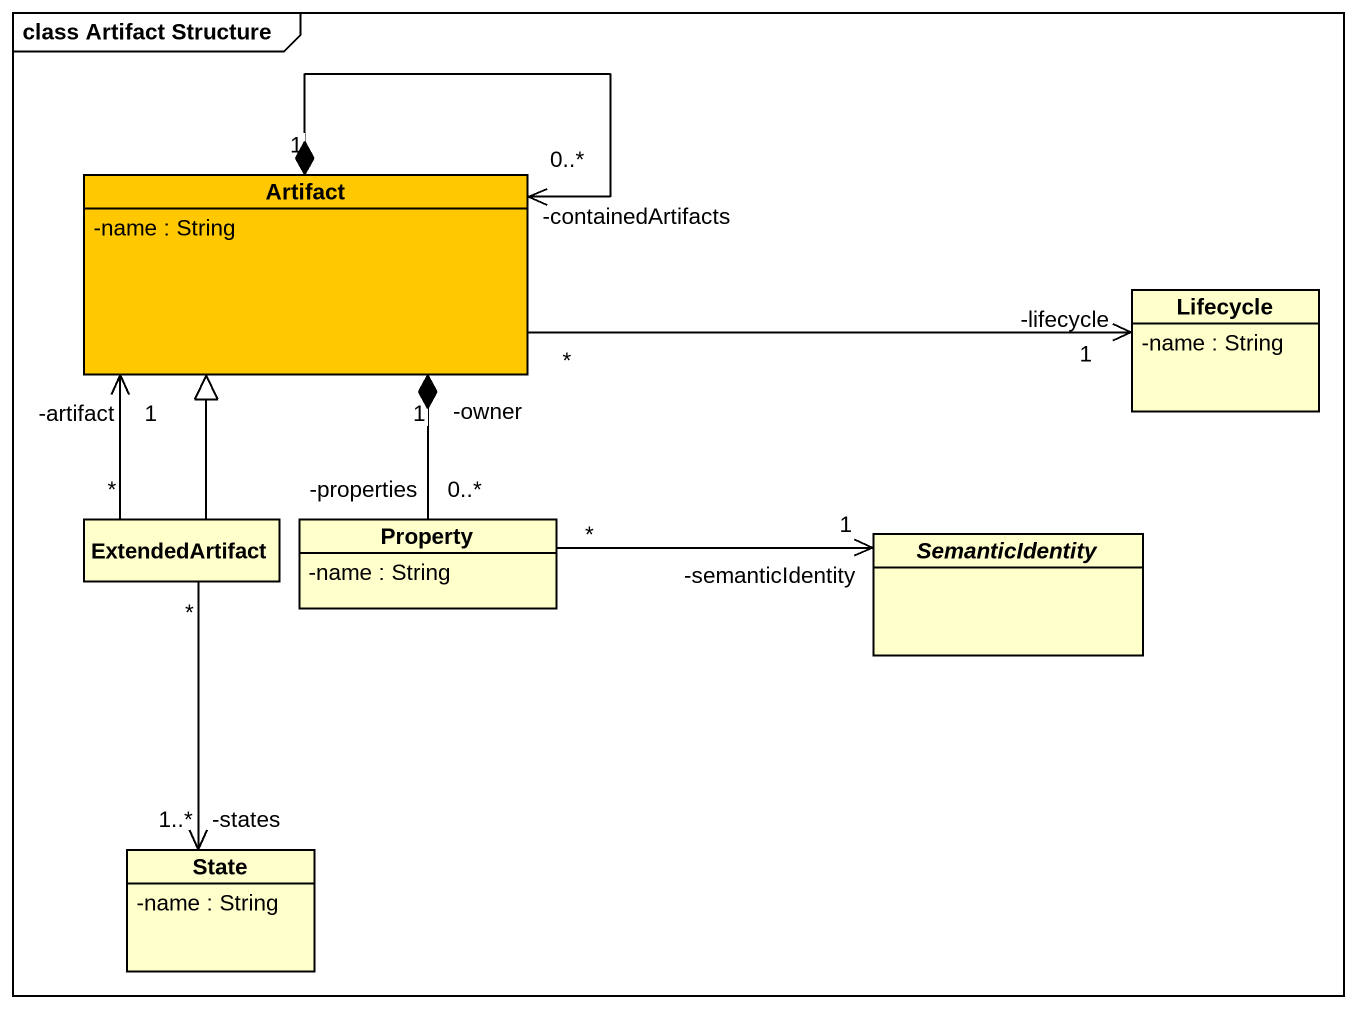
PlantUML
@startuml
mainframe class Artifact Structure
hide circle
hide empty members
skinparam classAttributeIconSize 0
class "Artifact" as Artifact_ #FFC800 {
  -name : String
}
class Lifecycle {
  -name : String
}
class ExtendedArtifact
class Property {
  -name : String
}
abstract class SemanticIdentity
class "State" as State_ {
  -name : String
}
Artifact_ "1" *--> "-containedArtifacts\n0..*" Artifact_
Artifact_ "*" -right-> "-lifecycle\n1" Lifecycle
Artifact_ "-owner\n1" *-- "-properties\n0..*" Property
ExtendedArtifact -up-|> Artifact_
ExtendedArtifact "*" -up-> "-artifact\n1" Artifact_
ExtendedArtifact "*" --> "-states\n1..*" State_
Property "*" -right-> "-semanticIdentity\n1" SemanticIdentity
@enduml
